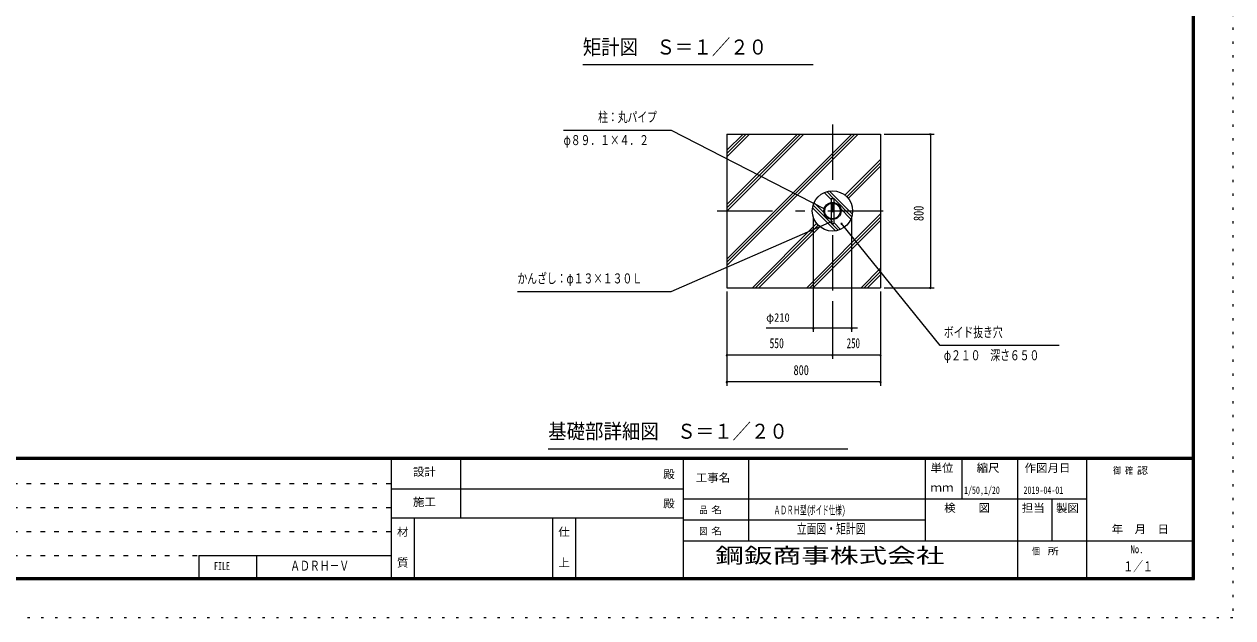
# Model space of a CAD drawing. Units: millimetres, scale not verified, with parts at other scales. Extents: x -25848 to 25858, y -10500 to 10500.
# Drawn here: x 10126 to 25858, y -10500 to -2775 of the extents above; entities that cross this region are included whole.
import ezdxf
from ezdxf.enums import TextEntityAlignment as Align

# ---------------------------------------------------------------- set-up
doc = ezdxf.new("R2010")
doc.units = ezdxf.units.MM
doc.header["$LTSCALE"] = 60
for name, pattern in [('USER1', [3, 1, -2]), ('USER3', [24, 12, -5, 2, -5]), ('USER4', [3, 0.5, -2.5])]:
    doc.linetypes.add(name, pattern=pattern)
doc.layers.add('0-1_0-F1TEXT', color=7, linetype='Continuous')
doc.layers.add('0-E_2-5DIM', color=7, linetype='Continuous')
for name, color, linetype, lineweight in [('0-6_2-02BOLD', 7, 'Continuous', 18), ('0-8_2-22CENTER', 3, 'USER3', 18), ('0-A_2-52DIM', 3, 'Continuous', 18), ('0-B_2-62HATCH', 2, 'Continuous', 18), ('0-C_F-F1PAPER', 5, 'Continuous', 18), ('0-D_F-E_J_ADD', 5, 'USER4', 18)]:
    doc.layers.add(name, color=color, linetype=linetype, lineweight=lineweight)
doc.styles.add('ＭＳ ゴシック', font='')
doc.styles.get('ＭＳ ゴシック').set_extended_font_data('MS Gothic')

msp = doc.modelspace()

# ---------------------------------------------------------------- linework, layer by layer
at = {"layer": '0-6_2-02BOLD'}
for p, q in [((19271.65, -4205.07), (19271.65, -6205.07)), ((20630.4, -5042.57), (20662.9, -5042.57)), ((20630.4, -5042.57), (20630.4, -5094.89)), ((20630.4, -5105.51), (20630.4, -5304.63)), ((20662.9, -5042.57), (20662.9, -5094.89)), ((20662.9, -5105.51), (20662.9, -5304.63)), ((20630.4, -5315.25), (20630.4, -5367.57)), ((20662.9, -5315.25), (20662.9, -5367.57)), ((20630.4, -5367.57), (20662.9, -5367.57)), ((19271.65, -6205.07), (21271.65, -6205.07))]:
    msp.add_line(p, q, dxfattribs=at)
msp.add_lwpolyline([(19271.65, -4205.07), (21271.65, -4205.07), (21271.65, -6205.07)], dxfattribs=at)
for radius in [262.5, 111.38, 100.88]:
    msp.add_circle((20646.65, -5205.07), radius, dxfattribs=at)
at = {"layer": '0-8_2-22CENTER'}
for p, q in [((20646.65, -4080.07), (20646.65, -6330.07)), ((19146.65, -5205.07), (21521.65, -5205.07))]:
    msp.add_line(p, q, dxfattribs=at)
at = {"layer": '0-A_2-52DIM'}
for p, q in [((20396.65, -3305.07), (17396.65, -3305.07)), ((21321.65, -4205.07), (21971.65, -4205.07)), ((21931.65, -4205.07), (21911.65, -4205.07)), ((21921.65, -4205.07), (21921.65, -6205.07)), ((20553.19, -5179.76), (20533.19, -5179.76)), ((18546.65, -6255.07), (20636.16, -5344.63)), ((20396.65, -5288.87), (20396.65, -6780.07)), ((20646.16, -5344.63), (20626.16, -5344.63)), ((20896.65, -5288.87), (20896.65, -6780.07)), ((20775.17, -5368.66), (20755.17, -5368.66)), ((22046.65, -6955.07), (20765.17, -5368.66)), ((16546.65, -6255.07), (18546.65, -6255.07)), ((19271.65, -6255.07), (19271.65, -7480.07)), ((21271.65, -6255.07), (21271.65, -7480.07)), ((21321.65, -6205.07), (21971.65, -6205.07)), ((21931.65, -6205.07), (21911.65, -6205.07)), ((20646.65, -6380.07), (20646.65, -7130.07)), ((20971.65, -6730.07), (19784.15, -6730.07)), ((20406.65, -6730.07), (20386.65, -6730.07)), ((20906.65, -6730.07), (20886.65, -6730.07)), ((23596.65, -6955.07), (22046.65, -6955.07)), ((19281.65, -7080.07), (19261.65, -7080.07)), ((21271.65, -7080.07), (19271.65, -7080.07)), ((20656.65, -7080.07), (20636.65, -7080.07)), ((21281.65, -7080.07), (21261.65, -7080.07)), ((19281.65, -7430.07), (19261.65, -7430.07)), ((21271.65, -7430.07), (19271.65, -7430.07)), ((21281.65, -7430.07), (21261.65, -7430.07)), ((20846.65, -8305.07), (16946.65, -8305.07))]:
    msp.add_line(p, q, dxfattribs=at)
msp.add_lwpolyline([(17146.65, -4155.07), (18546.65, -4155.07), (20543.19, -5179.76)], dxfattribs=at)
for centre in [(21921.65, -4205.07), (20543.19, -5179.76), (20636.16, -5344.63), (20765.17, -5368.66), (21921.65, -6205.07), (20396.65, -6730.07), (20896.65, -6730.07), (19271.65, -7080.07), (20646.65, -7080.07), (21271.65, -7080.07), (19271.65, -7430.07), (21271.65, -7430.07)]:
    msp.add_arc(centre, 10, 180, 0, dxfattribs=at)
at = {"layer": '0-B_2-62HATCH'}
for p, q in [((19271.65, -5915.39), (20981.97, -4205.07)), ((19271.65, -5872.96), (20939.54, -4205.07)), ((19271.65, -5830.53), (20897.12, -4205.07)), ((19271.65, -5123.43), (20190.01, -4205.07)), ((19271.65, -5165.86), (20232.44, -4205.07)), ((19271.65, -5208.28), (20274.86, -4205.07)), ((19271.65, -4501.17), (19567.76, -4205.07)), ((19271.65, -4458.75), (19525.33, -4205.07)), ((19271.65, -4416.32), (19482.9, -4205.07)), ((20809.83, -4999.46), (21271.65, -4537.64)), ((20832.27, -5019.45), (21271.65, -4580.07)), ((20852.26, -5041.88), (21271.65, -4622.5)), ((20540.79, -4964.86), (20630.4, -5054.47)), ((20571.82, -4953.46), (20660.93, -5042.57)), ((20606.45, -4945.66), (20906.05, -5245.27)), ((20387.25, -5164.87), (20686.85, -5464.47)), ((20395.04, -5130.24), (20630.4, -5365.59)), ((20406.44, -5099.21), (20538.37, -5231.14)), ((20662.9, -5044.54), (20898.26, -5279.9)), ((20662.9, -5086.97), (20672.72, -5096.79)), ((20754.93, -5179), (20886.86, -5310.93)), ((20311.33, -6205.07), (21271.65, -5244.75)), ((20353.76, -6205.07), (21271.65, -5287.18)), ((20396.18, -6205.07), (21271.65, -5329.6)), ((20620.58, -5313.35), (20630.4, -5323.17)), ((19604.22, -6205.07), (20441.04, -5368.26)), ((19646.65, -6205.07), (20461.03, -5390.68)), ((19689.08, -6205.07), (20483.46, -5410.68)), ((20632.37, -5367.57), (20721.48, -5456.68)), ((20662.9, -5355.67), (20752.51, -5445.28)), ((21018.44, -6205.07), (21271.65, -5951.86)), ((21060.86, -6205.07), (21271.65, -5994.28)), ((21103.29, -6205.07), (21271.65, -6036.71))]:
    msp.add_line(p, q, dxfattribs=at)
at = {"layer": '0-C_F-F1PAPER'}
for p, q in [((25335.56, -9977.5), (25335.56, 10077.5)), ((25338.06, -9980), (25338.06, 10080)), ((25340.56, -9982.5), (25340.56, 10082.5)), ((25345.56, -9987.5), (25345.56, 10087.5)), ((25350.56, -9992.5), (25350.56, 10092.5)), ((25333.06, -8415), (-3316.94, -8415)), ((25333.06, -8417.5), (-3316.94, -8417.5)), ((25333.06, -8420), (-3316.94, -8420)), ((25333.06, -8422.5), (-3316.94, -8422.5)), ((25333.06, -8425), (-3316.94, -8425)), ((25333.06, -8427.5), (-3316.94, -8427.5)), ((25333.06, -8430), (-3316.94, -8430)), ((25333.06, -8432.5), (-3316.94, -8432.5)), ((25333.06, -8435), (-3316.94, -8435)), ((25333.06, -8437.5), (-3316.94, -8437.5)), ((25333.06, -8440), (-3316.94, -8440)), ((14908.06, -10000), (14908.06, -8440)), ((15808.06, -9200), (15808.06, -8440)), ((18708.06, -10000), (18708.06, -8440)), ((19558.06, -9500), (19558.06, -8440)), ((21858.06, -9500), (21858.06, -8440)), ((22333.06, -8950), (22333.06, -8440)), ((23058.06, -10000), (23058.06, -8440)), ((23958.06, -10000), (23958.06, -8440)), ((14908.06, -8820), (18708.06, -8820)), ((18708.06, -8950), (23958.06, -8950)), ((23508.06, -9500), (23508.06, -8950)), ((14908.06, -9200), (18708.06, -9200)), ((15208.06, -10000), (15208.06, -9200)), ((17008.06, -10000), (17008.06, -9200)), ((17308.06, -10000), (17308.06, -9200)), ((18708.06, -9225), (21858.06, -9225)), ((18708.06, -9500), (25358.06, -9500)), ((12400.06, -9688), (12400.06, -10000)), ((12400.06, -9688), (14908.06, -9688)), ((13150.06, -9688), (13150.06, -10000)), ((-3334.44, -9992.5), (25350.56, -9992.5)), ((-3329.44, -9987.5), (25345.56, -9987.5)), ((-3324.44, -9982.5), (25340.56, -9982.5)), ((-3321.94, -9980), (25338.06, -9980)), ((-3319.44, -9977.5), (25335.56, -9977.5))]:
    msp.add_line(p, q, dxfattribs=at)
at = {"layer": '0-C_F-F1PAPER', "color": 6, "linetype": 'USER1'}
for p, q in [((-3341.94, -8752), (14908.06, -8752)), ((-3341.94, -9064), (14908.06, -9064)), ((-3341.94, -9376), (14908.06, -9376)), ((-3341.94, -9688), (12400.06, -9688))]:
    msp.add_line(p, q, dxfattribs=at)
at = {"layer": '0-C_F-F1PAPER'}
for points in [[(-3341.94, -10000), (25358.06, -10000), (25358.06, 10100)], [(-3339.44, 10097.5), (-3339.44, -9997.5), (25355.56, -9997.5), (25355.56, 10097.5)], [(-3336.94, 10095), (-3336.94, -9995), (25353.06, -9995), (25353.06, 10095)], [(-3331.94, 10090), (-3331.94, -9990), (25348.06, -9990), (25348.06, 10090)], [(-3326.94, 10085), (-3326.94, -9985), (25343.06, -9985), (25343.06, 10085)], [(-3316.94, 10075), (-3316.94, -9975), (25333.06, -9975), (25333.06, 10075)]]:
    msp.add_lwpolyline(points, dxfattribs=at)
at = {"layer": '0-D_F-E_J_ADD'}
for p, q in [((25858.06, 10500), (25858.06, -10500)), ((25858.06, -10500), (-3841.94, -10500))]:
    msp.add_line(p, q, dxfattribs=at)

# ---------------------------------------------------------------- texts
at = {"layer": '0-1_0-F1TEXT', "style": 'ＭＳ ゴシック'}
for s, height, width, p in [('1/50,1/20', 97.68, 0.65, (22359.24, -8916.7)), ('2019-04-01', 97.68, 0.65, (23133.06, -8916.7)), ('ＡＤＲＨ型(', 110.7, 0.55, (19883.06, -9187.5)), ('ボイド仕様)', 110.7, 0.55, (20342.34, -9187.5)), ('立面図・矩計図', 130.2, 0.7, (20183.06, -9444.74)), ('１／１', 130.2, 0.7, (24433.06, -9934.49)), ('ＡＤＲＨ－Ｖ', 130.2, 0.7, (13589.65, -9926.24))]:
    msp.add_text(s, height=height, dxfattribs=dict(at, width=width)).set_placement(p, align=Align.BOTTOM_LEFT)
at = {"layer": '0-A_2-52DIM', "color": 7, "style": 'ＭＳ ゴシック'}
for s, height, width, p in [('矩計図\u3000Ｓ＝１／２０', 195.4, 0.9, (17396.65, -3228.42)), ('柱：丸パイプ', 130.2, 0.7, (17596.65, -4087.3)), ('φ８９．１×４．２', 130.2, 0.7, (17146.65, -4387.31)), ('かんざし：φ１３×１３０Ｌ', 130.2, 0.7, (16546.65, -6187.3)), ('φ210', 110.7, 0.9, (19784.15, -6680.07)), ('ボイド抜き穴', 130.2, 0.7, (22096.65, -6887.3)), ('550', 130.2, 0.7, (19827.65, -7030.07)), ('250', 130.2, 0.65, (20832.32, -7030.07)), ('φ２１０\u3000深さ６５０', 130.2, 0.7, (22096.65, -7187.31)), ('800', 130.2, 0.75, (20140.24, -7380.07)), ('基礎部詳細図\u3000Ｓ＝１／２０', 195.4, 0.9, (16946.65, -8228.42))]:
    msp.add_text(s, height=height, dxfattribs=dict(at, width=width)).set_placement(p, align=Align.BOTTOM_LEFT)
at = {"layer": '0-A_2-52DIM', "color": 7, "style": 'ＭＳ ゴシック', "width": 0.75}
msp.add_text('800', height=130.2, rotation=90, dxfattribs=at).set_placement((21871.65, -5336.48), align=Align.BOTTOM_LEFT)
at = {"layer": '0-C_F-F1PAPER', "color": 7, "style": 'ＭＳ ゴシック'}
for s, height, width, p in [('単位', 104.2, 1.05, (21923.06, -8633.29)), ('縮尺', 104.2, 1.05, (22523.06, -8633.29)), ('作図月日', 104.2, 1.05, (23146.96, -8634.31)), ('設計', 104.2, 1.05, (15185.56, -8683.83)), ('殿', 104.2, 1.05, (18443.06, -8715.79)), ('工事名', 104.2, 1.05, (18868.06, -8760.79)), ('御 ', 88.56, 0.85, (24300.82, -8654.43)), ('確 ', 88.56, 0.85, (24455.2, -8654.43)), ('認', 88.56, 1.2, (24609.59, -8654.43)), ('ｍｍ', 104.2, 1.05, (21923.06, -8888.29)), ('施工', 104.2, 1.05, (15185.56, -9075.79)), ('殿', 104.2, 1.05, (18443.06, -9095.79)), ('品 ', 88.56, 0.85, (18914.31, -9167.5)), ('名', 88.56, 1.2, (19068.7, -9167.5)), ('検\u3000\u3000図', 104.2, 1.05, (22100.56, -9153.29)), ('担当', 104.2, 1.05, (23110.56, -9153.29)), ('製図', 104.2, 1.05, (23556.54, -9155.74)), ('\u3000年\u3000月\u3000日', 104.2, 1.05, (24131.8, -9430.22)), ('材', 104.2, 1.05, (14978.06, -9465.79)), ('仕', 104.2, 1.05, (17078.06, -9465.79)), ('図 ', 88.56, 0.85, (18914.31, -9442.5)), ('名', 88.56, 1.2, (19068.7, -9442.5)), ('個  ', 88.56, 0.85, (23243.06, -9705)), ('所', 88.56, 1.2, (23448.91, -9705)), ('No.', 104.2, 0.8, (24525.56, -9690.79)), ('質', 104.2, 1.05, (14978.06, -9865.79)), ('上', 104.2, 1.05, (17078.06, -9865.79)), ('FILE', 104.2, 0.7, (12596.31, -9909.79))]:
    msp.add_text(s, height=height, dxfattribs=dict(at, width=width)).set_placement(p, align=Align.BOTTOM_LEFT)
at = {"layer": '0-E_2-5DIM', "style": 'ＭＳ ゴシック', "width": 1.4}
msp.add_text('鋼鈑商事株式会社', height=195.4, dxfattribs=at).set_placement((19121.28, -9845.37), align=Align.BOTTOM_LEFT)

doc.saveas('drawing.dxf')
